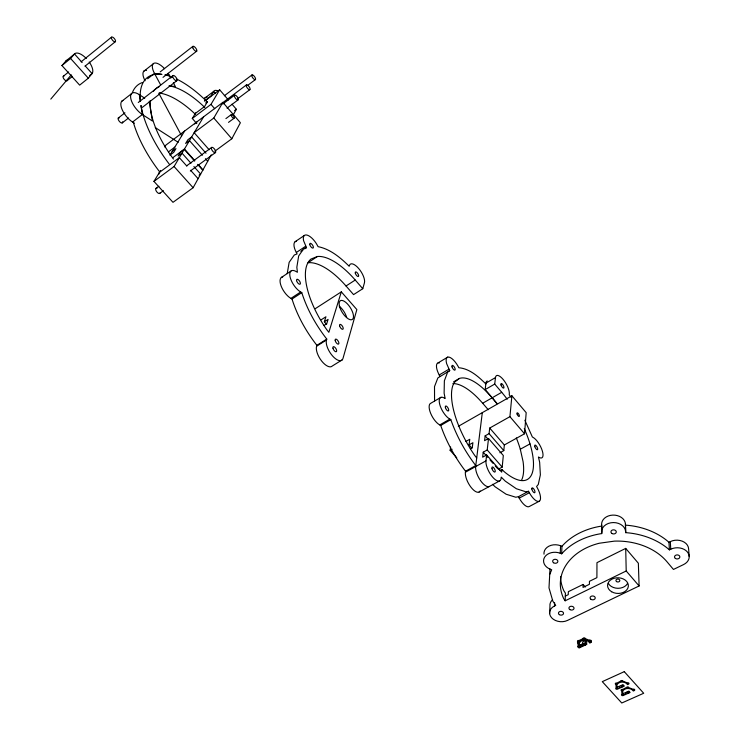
<?xml version="1.0" encoding="UTF-8"?>
<svg xmlns="http://www.w3.org/2000/svg" width="740" height="740" viewBox="0 0 740 740"><rect width="100%" height="100%" fill="white"/><g stroke="black" fill="none" stroke-linecap="round" stroke-linejoin="round"><path stroke-width="1.11" d="M590.835 642.468L590.844 641.682A1.129 0.833 3.2 0 0 591.149 640.535A1.129 0.833 3.2 0 0 589.577 640.276L589.567 641.062A1.129 0.833 3.2 0 1 591.14 641.321A1.129 0.833 3.2 0 1 590.835 642.468L589.9 642.903L589.262 642.2A5.587 4.088 3.4 0 0 584.23 640.276L582.796 640.461A5.587 4.088 3.4 0 0 579.365 645.576L585.405 643.014L585.433 640.664L582.639 641.987L582.611 643.55L581.88 644.198L579.189 645.465L579.383 644.79A5.587 4.088 3.4 0 1 579.624 641.673L579.605 642.459M589.262 642.2L589.271 641.413A5.587 4.088 3.4 0 0 588.3 640.59M589.567 641.062L589.577 640.276M589.9 642.903L589.909 642.116M577.866 641.895A1.129 0.823 3.6 0 0 578.116 642.015L578.458 646.279A1.129 0.823 3.6 0 0 578.162 647.417A1.129 0.823 3.6 0 0 579.735 647.685L586.672 644.42L586.7 642.07L585.433 640.664M584.23 640.276L584.239 639.499M589.447 641.118L585.284 639.527L585.284 638.639A1.129 0.833 3.4 0 0 584.073 637.834A1.129 0.833 3.4 0 0 583.028 638.694L583.028 639.591L579.078 641.34A1.129 0.823 3.6 0 0 577.57 641.682A1.129 0.823 3.6 0 0 578.097 642.801L578.236 642.857M565.304 596.098L568.255 594.655L568.338 591.676L583.083 584.443L583.037 587.412L589.41 584.285L589.447 581.316L596.903 577.653L596.967 562.659L625.707 548.396L638.352 563.223L639.101 585.969L567.497 620.425A11.442 8.51 4.1 0 1 551.624 617.761A11.442 8.51 4.1 0 1 554.473 606.014L554.612 602.721M582.537 645.585L583.157 645.595M581.085 646.26L580.465 646.862M578.097 642.801L578.116 642.015M579.078 641.34L579.559 640.239L583.028 638.694M579.207 641.386L579.226 640.6M579.513 645.789L579.531 645.002M579.735 647.685L579.744 646.899M625.707 548.396L626.207 570.984L565.157 600.797L565.397 593.129L563.926 590.918A57.544 43.466 1.6 0 1 560.606 576.506M549.783 574.296L551.698 569.763L550.301 569.226A11.729 8.963 4 0 1 544.668 557.118A11.729 8.963 4 0 1 560.263 553.27L561.669 553.816L561.938 546.287C571.928 534.955 586.94 528.277 601.731 526.085L601.629 524.863A11.933 9.259 1.3 0 1 612.785 515.105A11.933 9.259 1.3 0 1 625.448 523.92L625.707 532.652C641.413 533.734 657.536 539.386 669.423 549.876L670.764 549.219A12.016 9.12 -0.9 0 1 687.368 551.957A12.016 9.12 -0.9 0 1 683.566 564.574L673.446 569.449L667.055 561.836A57.933 43.595 1.7 0 0 614.348 541.134L599.234 543.252A57.933 43.595 1.7 0 0 563.667 598.586L565.157 600.797M560.263 553.27L560.55 545.741A11.655 8.936 4 0 0 548.923 546.176A11.655 8.936 4 0 0 543.993 554.158M549.626 613.58L549.968 605.884A11.368 8.482 4 0 1 552.595 599.77M550.005 568.977L548.997 587.902L552.845 601.167L555.712 605.403L554.473 606.014M578.347 642.126L578.837 642.061L578.06 642.487L578.319 645.03M499.888 452.769L503.801 450.614L504.347 444.962L524.53 433.779L526.186 412.67L511.895 395.789L458.328 426.323M561.669 553.816C571.733 542.448 586.857 535.769 601.731 533.577L601.824 529.942L602.832 527.648A12.025 9.296 1.3 0 1 615.995 522.764A12.025 9.296 1.3 0 1 625.615 531.431L625.707 532.652M524.53 433.779L509.925 416.666L511.895 395.789M499.972 470.557L501.96 469.475L501.702 472.157L486.643 454.971L482.637 457.181L483.229 452.177L487.207 449.966L488.52 438.478L484.58 440.679L485.153 435.842L489.075 433.64L489.714 428.053L509.925 416.666M498.224 469.28L502.192 467.107L503.32 455.507L488.52 438.478M620.841 681.096L616.91 683.076A1.11 0.795 2.6 0 0 615.412 683.399A1.11 0.795 2.6 0 0 615.911 684.472L616.198 687.821A1.11 0.795 2.6 0 0 615.893 688.912A1.11 0.795 2.6 0 0 617.428 689.171L624.338 686.063L623.108 684.713L617.114 687.146A5.504 3.931 2.4 0 1 620.592 682.243L622.007 682.077A5.504 3.931 2.4 0 1 626.928 683.945L627.538 684.62L628.473 684.204A1.119 0.795 2.2 0 0 628.797 683.103A1.119 0.795 2.2 0 0 627.252 682.844L623.052 681.253A1.119 0.795 2.4 0 0 620.943 680.902L620.851 681.087M524.863 420.237L532.365 436.989L533.17 437.451A11.868 4.301 61.1 0 1 542.327 450.928A11.868 4.301 61.1 0 1 539.238 457.459L538.424 457.006L539.636 462.213L540.376 474.858L538.285 484.469L536.583 486.495L537.36 487.919A12.404 4.662 61.7 0 1 539.312 501.221A12.404 4.662 61.7 0 1 529.359 492.729L528.563 491.286L525.937 491.813L516.363 488.742L505.309 481.166L501.221 477.106L501.119 478.123A12.876 5.06 61.2 0 1 492.729 477.226A12.876 5.06 61.2 0 1 485.967 460.872L486.643 454.971M507.215 399.249A60.883 22.986 60.5 0 0 501.729 392.311L494.727 384.069L495.467 377.594A11.794 4.274 60 0 1 503.071 379.361A11.794 4.274 60 0 1 509.324 393.967L509.24 394.818L511.072 397.241M482.304 412.652L475.654 466.561A12.83 5.134 61.3 0 0 480.408 480.408A12.83 5.134 61.3 0 0 489.39 486.448M497.04 403.504L485.153 389.592L485.958 383.107A11.748 4.338 60 0 1 487.281 380.989M480.103 490.981A12.784 5.208 61.3 0 1 471.056 487.327A12.784 5.208 61.3 0 1 465.404 472.222L465.543 471.214C454.952 457.431 446.424 441.863 440.707 425.445L439.745 424.927A12.691 5.18 59.9 0 1 430.615 413.235A12.691 5.18 59.9 0 1 430.911 403.189L440.938 397.334M471.99 448.237L469.04 444.879L469.78 439.273L465.849 441.484M456.746 457.773L450.133 450.327L450.642 446.988M287.222 273.634L289.146 262.339L294.307 254.995L297.101 253.931L296.333 252.507A12.478 5.282 56 0 1 296.435 241.24M362.767 288.72L355.237 280.035A61.929 26.159 57.4 0 0 317.395 256.502L308.025 262.737A61.707 26.511 57.4 0 1 346.024 285.982L353.563 294.622L362.767 288.72L364.432 282.846A12.016 4.847 57.1 0 0 358.632 268.435A12.016 4.847 57.1 0 0 349.428 265.512L349.197 266.271C340.529 257.687 330.281 249.075 318.08 246.651L317.312 245.245A12.524 5.208 56.1 0 0 307.414 235.2A12.524 5.208 56.1 0 0 303.585 240.704L306.499 247.632L304.621 248.89M315.203 308.71L341.316 291.856L356.856 309.57L343.009 358.364A13.07 5.781 57.8 0 1 332.704 356.107A13.07 5.781 57.8 0 1 326.497 339.984L326.775 339.087C315.971 325.184 307.109 309.44 301.781 292.633L300.671 291.986A13.061 5.698 56.3 0 1 290.052 276.815A13.061 5.698 56.3 0 1 296.315 271.626L297.406 272.283L296.842 267.233L298.664 255.966L303.733 248.668L306.499 247.632M341.316 291.856L328.856 332.315L326.627 329.494A61.929 26.159 57.4 0 1 310.948 259.065L317.395 256.502M342.222 359.844L332.315 365.986A13.015 5.855 57.8 0 1 321.687 361.065A13.015 5.855 57.8 0 1 316.6 346.228L316.887 345.321L326.775 339.087M326.636 324.333L324.351 321.771L325.942 316.757L321.188 319.791M214.85 151.21L231.814 138.769L240.389 122.738L222.86 102.361L165.945 145.059L164.752 146.973M160.608 170.459L153.948 181.383L172.994 202.325L193.121 187.729L211.261 154.827M233.072 115.255L236.375 109.279L232.008 104.192M209.17 149.758L194.158 132.691L213.804 118.021L222.86 102.361M153.948 181.383L174.076 166.509L203.602 116.809M196.775 123.571L192.298 118.456L210.974 104.395L219.651 89.781L228.373 99.956M184.63 131.036L169.932 155.16L173.706 152.347L175.954 148.629L172.198 151.432M192.298 118.456L195.684 112.896M86.312 58.497A13.191 5.837 50.1 0 0 74.5 53.983L65.888 61.013L61.938 65.555L79.661 85.137L88.319 78.19L92.075 73.584A13.191 5.837 50.1 0 0 89.207 61.993M50.792 99.105L71.308 74.814M61.938 65.555L70.596 58.488L74.5 53.983L82.14 62.502M578.375 641.201L578.837 641.229M63.261 76.322L68.617 71.974M81.123 61.827L111.49 37.185M67.164 80.623L72.52 76.294M85.026 66.184L115.403 41.634M89.484 75.656L92.075 73.584L85.192 65.916M143.606 71.41L152.967 64.047M147.639 78.764L154.475 73.408L161.329 74.278M121.591 101.436L131.313 93.832M160.192 71.9L192.761 46.453M163.013 77.367L196.748 51.125M118.28 118.021L124.94 112.85M138.278 102.499L173.086 75.489M122.202 122.923L128.566 118.002M142.21 107.467L176.758 80.771A3.238 1.332 52.2 0 0 175.121 76.386A3.238 1.332 52.2 0 0 172.883 77.237A3.238 1.332 52.2 0 0 176.758 80.771M496.975 403.79A60.671 23.347 60.6 0 0 459.374 378.445L454.508 382.201A60.671 23.347 60.6 0 0 474.627 455.304L476.708 457.986M122.914 100.427A14.31 6.355 51.4 0 0 122.257 109.862A14.31 6.355 51.4 0 0 132.571 122.044L142.348 114.515L141.007 105.681M204.397 101.029L210.78 96.2L213.638 91.446A12.858 5.152 53.2 0 1 218.069 90.955M204.999 100.862L219.651 89.781M205.711 102.953L207.552 101.565L204.601 106.477L195.351 113.442M224.359 95.738L252.053 74.897M195.055 123.451L196.896 122.072M223.545 102.083L246.513 84.859M222.796 104.035L234.682 95.127M247.918 85.192L255.309 79.652A2.895 1.091 53.6 0 0 253.755 75.711A2.895 1.091 53.6 0 0 251.979 76.47A2.895 1.091 53.6 0 0 255.309 79.652M237.873 98.614L249.824 89.679A2.932 1.129 53.6 0 0 248.252 85.664A2.932 1.129 53.6 0 0 246.429 86.469A2.932 1.129 53.6 0 0 249.824 89.679M168.47 151.876L174.816 147.14M227.023 108.142L238.003 99.946A2.932 1.156 53.5 0 0 236.439 95.913A2.932 1.156 53.5 0 0 234.58 96.746A2.932 1.156 53.5 0 0 238.003 99.946M234.543 110.639L236.375 109.279M172.799 157.694L184.454 149.036L194.824 160.71M225.904 118.604L231.454 114.478M228.512 122.368L234.062 118.252A2.303 0.925 53.5 0 0 232.832 115.079A2.303 0.925 53.5 0 0 231.37 115.773A2.303 0.925 53.5 0 0 234.062 118.252M485.856 383.958C478.484 376.642 469.558 368.631 458.856 367.752L458.097 366.365A12.191 4.68 59.4 0 0 449.097 357.124A12.191 4.68 59.4 0 0 446.636 363.636L449.717 370.611L447.617 372.164L444.37 380.786L444.12 393.162L445.129 398.499L444.185 397.963A12.737 5.106 59.9 0 0 439.754 404.503A12.737 5.106 59.9 0 0 449.865 419.118L450.817 419.636C456.617 436.101 465.173 451.705 475.774 465.562L465.543 471.214M449.717 370.611L437.867 377.937L434.51 386.595L434.556 401.126M156.085 188.312L158.869 186.267M186.674 165.806L211.705 147.389M159.701 193.427L163.411 190.707M190.319 170.996L215.368 152.644A3.21 1.36 53.4 0 0 213.675 148.157A3.21 1.36 53.4 0 0 211.557 149.258A3.21 1.36 53.4 0 0 215.368 152.644M199.088 175.223L200.642 174.094L193.926 166.565M295.103 241.721L304.427 235.413M296.333 252.507L305.722 246.198M300.856 251.406L302.734 250.148M281.311 277.5L291.005 271.043M282.726 276.917A13.015 5.772 56.3 0 0 281.144 286.075A13.015 5.772 56.3 0 0 290.913 298.387L300.671 291.986M290.913 298.387L292.022 299.025L301.781 292.633M346.024 285.982L355.237 280.035M324.351 321.771L328.098 319.384L326.729 323.722L323.907 325.517M316.6 346.228L326.497 339.984M438.108 362.868L447.737 357.115M439.995 376.364L439.227 374.958L448.94 369.195M453.565 381.849L459.374 378.445M485.958 383.107L495.467 377.594M485.153 389.592L494.727 384.069M439.745 424.927L449.865 419.118M440.707 425.445L450.817 419.636M452.889 383.588A60.458 23.699 60.6 0 1 482.665 403.245L501.729 392.311M450.133 450.327L452.103 449.226M469.04 444.879L472.906 442.705L472.286 447.571L470.335 448.653M465.404 472.222L485.967 460.872M521.635 480.029A60.671 23.347 60.6 0 0 523.069 461.575L520.303 449.226L529.997 443.898M479.122 492.017L499.731 480.843M492.562 484.312L495.023 486.726L506.132 494.227L515.789 497.234L518.444 496.679L528.563 491.286M518.444 496.679L519.23 498.113L529.359 492.729M539.34 501.193L529.257 506.521A12.367 4.736 61.8 0 1 519.23 498.113M669.423 549.876L668.96 542.281L670.283 541.625A11.933 9.093 -1 0 1 682.252 541.171A11.933 9.093 -1 0 1 688.607 548.858L689.208 556.489M583.157 645.289L583.879 644.947M623.024 693.713L628.88 691.095L630.101 692.437L623.2 695.526A1.11 0.786 2.5 0 1 621.665 695.267A1.11 0.786 2.5 0 1 621.979 694.185L621.702 690.855A1.11 0.795 2.5 0 1 621.202 689.782A1.11 0.795 2.5 0 1 622.701 689.458L626.725 687.303A1.11 0.795 2.3 0 1 628.834 687.654L633.015 689.245A1.11 0.795 2.1 0 1 634.559 689.504A1.11 0.795 2.1 0 1 634.236 690.596L633.301 691.012L632.7 690.337A5.495 3.903 2.3 0 0 627.788 688.477L626.373 688.635A5.495 3.903 2.3 0 0 622.886 693.51L623.015 693.223M625.541 525.141C641.145 526.214 657.166 531.838 668.96 542.281M159.165 93L161.45 93.249M169.682 85.877L175.362 86.534L173.354 82.788M165.899 74.86L169.331 75.295L170.838 78.107M560.55 545.741L561.938 546.287M132.571 122.044L134.403 123.21M155.252 127.567L178.183 142.302M149.286 101.204L152.394 120.999L142.348 114.515A14.365 6.281 51.6 0 1 130.693 97.967A14.365 6.281 51.6 0 1 139.324 94.646L144.753 98.226M589.447 640.331L585.284 638.639M501.96 469.475L504.079 471.574A60.883 22.986 60.5 0 0 531.57 474.71A60.883 22.986 60.5 0 0 524.253 428.571M585.405 643.014L586.672 644.42M70.596 58.488L88.319 78.19M174.076 166.509L193.121 187.729M186.841 166.075L179.33 157.666L159.405 172.429A14.19 6.503 52.8 0 0 158.795 174.316M190.596 170.283L198.107 178.692M190.948 163.207L182.003 153.162L178.127 156.038L180.403 152.218L184.269 149.351L194.638 161.024M198.524 164.872L202.964 169.876M197.599 164.363L202.788 170.2M202.39 155.243L189.459 140.619L185.638 143.458L187.84 139.777L191.642 136.937L206.007 153.226M205.424 158.684L207.709 161.274M583.083 584.443L585.359 587.014M483.229 452.177L487.725 457.311M489.973 459.873L492.97 463.296M495.217 465.858L497.474 468.42M487.207 449.966L502.192 467.107M485.153 435.842L488.104 439.227M489.075 433.64L503.801 450.614M213.804 118.021L231.814 138.769M210.974 104.395L214.702 108.706M489.714 428.053L504.347 444.962M482.665 403.245L488.243 409.729M626.207 570.984L639.101 585.969M215.146 93.194L213.638 91.446L204.573 98.309A12.811 5.217 53.1 0 1 207.126 97.227M316.887 345.321C306.092 331.502 297.267 315.795 292.022 299.025M160.608 84.832L154.475 73.408A13.727 5.707 51.9 0 1 153.901 63.27A13.727 5.707 51.9 0 1 164.548 68.681M158.887 93.379L181.651 135.892M139.324 94.646L140.332 101.269M583.028 639.591L583.12 639.055A1.138 0.833 3.4 0 1 585.275 639.416L585.284 639.527M670.283 541.625L670.764 549.219M625.448 523.92L625.615 531.431M617.243 686.868L617.252 687.349M601.731 526.085L601.731 533.577M601.629 524.863L601.629 532.356M159.637 171.837A80.752 35.206 52.9 0 1 133.209 121.822M132.349 92.685A80.752 35.206 52.9 0 1 142.191 82.603M578.375 646.797A1.129 0.823 3.6 0 1 578.255 645.632M577.542 641.524A1.129 0.823 3.6 0 1 579.096 640.553M585.423 643.412A1.008 0.731 3.4 0 1 585.127 644.512A1.008 0.731 3.4 0 1 583.693 644.068A1.008 0.731 3.4 0 1 584.489 643.125M627.483 583.555A10.369 7.816 1.7 0 1 617.983 588.309A10.369 7.816 1.7 0 1 608.363 583.453M516.326 437.932A60.671 23.347 60.6 0 1 520.303 449.226M439.227 374.958A12.145 4.755 59.4 0 1 439.514 362.868M339.262 306.231A11.1 4.736 57.4 0 1 346.681 317.432M169.553 164.493A81.058 34.761 53 0 1 140.998 105.561M140.369 100.77A81.058 34.761 53 0 1 161.968 74.361M164.909 74.86A81.058 34.761 53 0 1 172.281 77.145M176.351 78.93A81.058 34.761 53 0 1 207.274 101.954M122.646 121.776A3.163 1.434 51.3 0 1 120.897 122.683A3.163 1.434 51.3 0 1 118.224 119.334A3.163 1.434 51.3 0 1 119.51 117.854M168.165 73.325A13.727 5.707 51.9 0 1 169.331 75.295M145.068 80.771A13.681 5.781 51.7 0 1 146.566 70.383M65.888 61.013A13.144 5.892 49.9 0 1 67.21 60.19M67.331 79.828A2.914 1.323 49.7 0 1 65.795 80.642A2.914 1.323 49.7 0 1 63.289 77.876A2.914 1.323 49.7 0 1 63.955 76.1M194.713 124.024A2.877 1.212 52.9 0 1 195.841 123.506M160.118 192.733A3.136 1.462 52.7 0 1 158.055 193.047A3.136 1.462 52.7 0 1 155.724 189.764A3.136 1.462 52.7 0 1 156.982 188.312M159.618 93.074A67.146 29.267 52.9 0 1 195.545 114.441M173.475 159.072A67.395 28.888 53 0 1 150.396 100.575M153.522 91.214A67.395 28.888 53 0 1 159.535 86.525M168.998 85.812A67.395 28.888 53 0 1 204.795 107.467M578.846 646.945L579.337 647.019L578.865 646.899M579.883 646.455L580.373 646.538L579.901 646.409M581.955 645.484L582.445 645.567L581.955 645.484M583.897 639.406L584.387 639.49L583.916 639.36M589.956 641.719L590.446 641.802L589.974 641.673M616.17 683.732L616.651 683.816L616.189 683.695M616.577 688.459L616.633 688.376M617.604 687.996L618.085 688.08L617.604 687.996M619.658 687.072L620.148 687.146L619.685 687.025M621.692 681.235L622.183 681.318L621.692 681.235M621.961 690.115L622.442 690.198L621.961 690.115M622.349 694.814L622.83 694.897L622.349 694.814M623.376 694.351L623.857 694.435L623.376 694.351M625.429 693.436L625.92 693.51L625.457 693.389M627.622 683.482L628.103 683.566L627.64 683.446M627.483 687.645L627.964 687.719L627.502 687.599M633.385 689.874L633.865 689.957L633.385 689.874M624.273 671.652L602.286 681.642L621.766 703L643.698 693.26L624.273 671.652M627.502 692.936A0.99 0.703 2.3 0 0 629.074 692.501A0.99 0.703 2.3 0 0 627.714 691.734A0.99 0.703 2.3 0 0 627.502 692.936M621.73 686.572A0.99 0.703 2.4 0 0 623.311 686.128A0.99 0.703 2.4 0 0 621.942 685.36A0.99 0.703 2.4 0 0 621.73 686.572M584.045 644.956A1.008 0.731 3.4 0 0 585.636 644.485A1.008 0.731 3.4 0 0 584.23 643.689A1.008 0.731 3.4 0 0 584.045 644.956M559.357 614.635A2.544 1.887 4.1 0 0 563.501 613.654A2.544 1.887 4.1 0 0 560.152 611.434A2.544 1.887 4.1 0 0 559.357 614.635M553.585 562.761A2.608 1.989 4 0 0 557.831 561.706A2.608 1.989 4 0 0 554.38 559.385A2.608 1.989 4 0 0 553.585 562.761M611.832 533.42A2.673 2.063 1.3 0 0 616.226 532.328A2.673 2.063 1.3 0 0 612.757 529.923A2.673 2.063 1.3 0 0 611.832 533.42M675.37 558.423A2.673 2.026 -0.9 0 0 679.792 557.359A2.673 2.026 -0.9 0 0 676.397 554.991A2.673 2.026 -0.9 0 0 675.37 558.423M616.587 581.594A1.943 1.462 1.7 0 0 619.778 580.835A1.943 1.462 1.7 0 0 617.262 579.115A1.943 1.462 1.7 0 0 616.587 581.594M611.666 591.769A10.415 7.835 1.7 0 0 628.288 586.718A10.415 7.835 1.7 0 0 613.913 578.338A10.415 7.835 1.7 0 0 611.666 591.769M590.973 599.317A2.571 1.924 2.8 0 0 595.191 598.318A2.571 1.924 2.8 0 0 591.824 596.052A2.571 1.924 2.8 0 0 590.973 599.317M569.818 609.566A2.553 1.906 3.7 0 0 573.99 608.585A2.553 1.906 3.7 0 0 570.633 606.337A2.553 1.906 3.7 0 0 569.818 609.566M492.026 468.725A2.858 1.119 61.2 0 0 494.94 472.037A2.858 1.119 61.2 0 0 493.747 467.819A2.858 1.119 61.2 0 0 492.026 468.725M531.829 488.974A2.756 1.036 61.7 0 0 534.437 492.775A2.756 1.036 61.7 0 0 533.901 489.159A2.756 1.036 61.7 0 0 531.829 488.974M534.826 446.646A2.636 0.953 61.1 0 0 537.462 449.726A2.636 0.953 61.1 0 0 536.287 445.878A2.636 0.953 61.1 0 0 534.826 446.646M501.008 384.948A2.618 0.953 60 0 0 503.672 388.102A2.618 0.953 60 0 0 502.562 384.365A2.618 0.953 60 0 0 501.008 384.948M517.075 414.002A2.063 0.749 60.5 0 0 519.166 416.454A2.063 0.749 60.5 0 0 518.268 413.475A2.063 0.749 60.5 0 0 517.075 414.002M445.406 407.601A2.831 1.138 59.9 0 0 448.357 410.968A2.831 1.138 59.9 0 0 447.256 406.898A2.831 1.138 59.9 0 0 445.406 407.601M452.029 366.864A2.71 1.036 59.4 0 0 454.85 370.139A2.71 1.036 59.4 0 0 453.786 366.309A2.71 1.036 59.4 0 0 452.029 366.864M332.963 348.207A2.905 1.286 57.8 0 0 336.145 351.74A2.905 1.286 57.8 0 0 335.229 347.671A2.905 1.286 57.8 0 0 332.963 348.207M296.62 280.664A2.905 1.267 56.3 0 0 299.829 284.271A2.905 1.267 56.3 0 0 298.988 280.349A2.905 1.267 56.3 0 0 296.62 280.664M309.801 244.616A2.784 1.156 56.1 0 0 312.863 248.113A2.784 1.156 56.1 0 0 312.03 244.422A2.784 1.156 56.1 0 0 309.801 244.616M355.32 273.19A2.673 1.073 57.1 0 0 358.206 276.519A2.673 1.073 57.1 0 0 357.328 272.921A2.673 1.073 57.1 0 0 355.32 273.19M339.642 306.804A11.128 4.699 57.4 0 0 351.953 319.652A11.128 4.699 57.4 0 0 347.356 303.825A11.128 4.699 57.4 0 0 339.642 306.804M339.632 325.831A2.831 1.221 57.6 0 0 342.722 329.309A2.831 1.221 57.6 0 0 341.815 325.387A2.831 1.221 57.6 0 0 339.632 325.831M335.22 340.622A2.877 1.258 57.7 0 0 338.374 344.137A2.877 1.258 57.7 0 0 337.459 340.123A2.877 1.258 57.7 0 0 335.22 340.622M192.844 47.878A3.09 1.212 52.4 0 0 196.498 51.31A3.09 1.212 52.4 0 0 194.916 47.166A3.09 1.212 52.4 0 0 192.844 47.878M111.5 38.535A2.969 1.249 50.7 0 0 115.126 41.81A2.969 1.249 50.7 0 0 113.71 37.888A2.969 1.249 50.7 0 0 111.5 38.535"/></g></svg>
